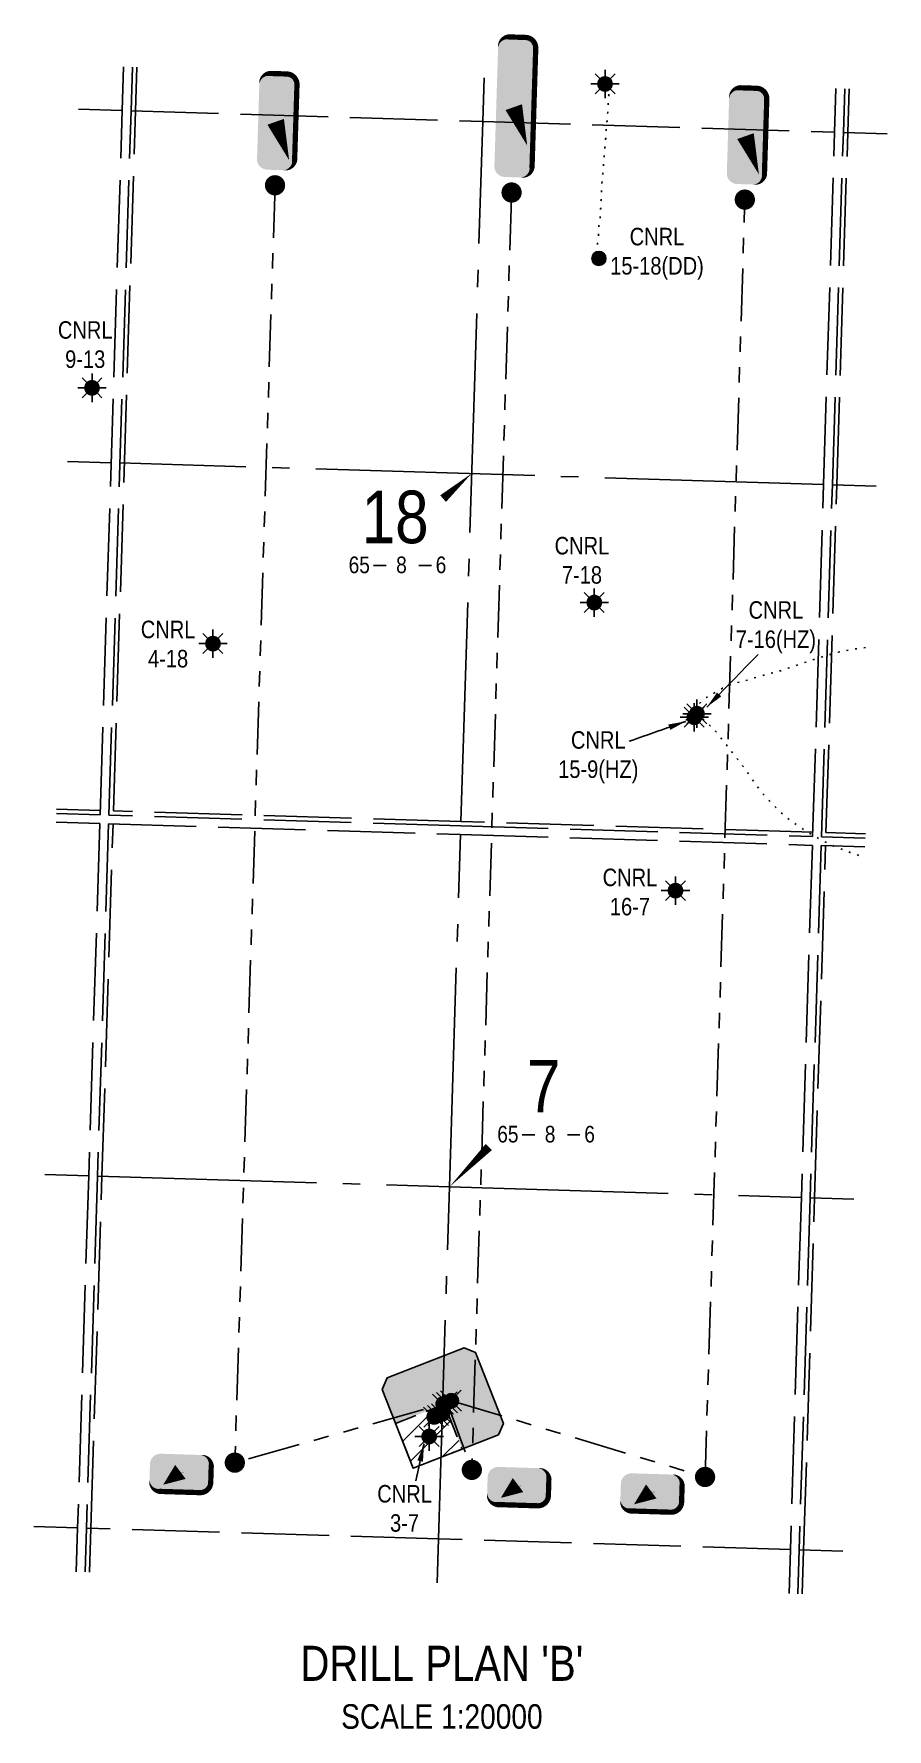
# Model space of a CAD drawing. Extents: x 357117 to 366258, y 6049523 to 6057149.
# Drawn here: x 364310 to 366258, y 6050744 to 6054614 of the extents above; entities that cross this region are included whole.
import ezdxf
from ezdxf.enums import TextEntityAlignment as Align

# ---------------------------------------------------------------- set-up
doc = ezdxf.new("R2018")
doc.units = 0
doc.header["$LTSCALE"] = 5
for name, pattern in [('foc-ACCESSROAD', [3.75, 2.5, -1.25]), ('foc-DOT', [1, 0.2, -0.8]), ('foc-DRILLPATH', [14.75, 6, -1.75, 1.75, -1.75, 1.75, -1.75]), ('foc-QUARTERLINE', [33, 25, -3, 2, -3]), ('foc-UNSURVEYED', [12.5, 10, -2.5])]:
    doc.linetypes.add(name, pattern=pattern)
for name, color, linetype in [('10', 1, 'Continuous'), ('9', 3, 'Continuous'), ('AS-DRILL', 8, 'foc-DOT'), ('C-WS', 13, 'foc-ACCESSROAD'), ('C-WS-S', 8, 'Continuous'), ('DETAIL-T', 7, 'Continuous'), ('F-WS-S', 8, 'Continuous'), ('L-BD', 7, 'Continuous'), ('L-MON', 1, 'Continuous'), ('L-QSEC', 8, 'foc-QUARTERLINE'), ('L-SECLBL', 7, 'Continuous'), ('L-USEC', 7, 'foc-UNSURVEYED'), ('P-PDRILLPATH', 12, 'foc-DRILLPATH'), ('P-PROPOSED', 10, 'Continuous'), ('P-PROPOSED-EXISTING-H', 59, 'Continuous'), ('P-PROPOSED-H', 21, 'Continuous')]:
    doc.layers.add(name, color=color, linetype=linetype)
doc.layers.add('T-TEXT', color=48, linetype='Continuous', lineweight=18)
doc.styles.add('80CG', font='ARIALN.TTF', dxfattribs={"height": 10})
doc.styles.add('80L', font='ARIALN.TTF', dxfattribs={"height": 10})
doc.styles.add('SIMPLEX', font='ARIALN.TTF')
doc.styles.get("Standard").update_dxf_attribs({"font": 'ARIALN.TTF'})
doc.dimstyles.new('Compass 5 000', dxfattribs={"dimscale": 5, "dimtxt": 9, "dimasz": 2, "dimexe": 0.2, "dimexo": 0.0625, "dimgap": 0.5, "dimtad": 0, "dimtih": 1, "dimtoh": 1, "dimzin": 0, "dimdsep": 46, "dimtxsty": '80CG', "dimcen": 0.1, "dimse1": 1, "dimse2": 1, "dimclrd": 256, "dimclrt": 256, "dimaunit": 1, "dimadec": 4, "dimazin": 0, "dimtfac": 0.06, "dimtofl": 0, "dimtmove": 0, "dimatfit": 1, "dimfxl": 0.2, "dimtolj": 1, "dimtzin": 0, "dimlwd": -1, "dimarcsym": 0})

# ---------------------------------------------------------------- blocks, each defined once
blk = doc.blocks.new('L-SECLBL')
at = {"layer": '9', "color": 7}
for p, q in [((-5.08, -27.83), (-12.29, -27.83)), ((20.7, -27.83), (13.5, -27.83))]:
    blk.add_line(p, q, dxfattribs=at)
at = {"layer": '10', "color": 2, "style": 'SIMPLEX'}
blk.add_attdef('SEC', text='', height=30, dxfattribs=at).set_placement((0, 0), align=Align.MIDDLE)
at = {"layer": '10', "color": 5, "style": '80L'}
blk.add_attdef('TWP', text='', height=9.5, dxfattribs=at).set_placement((-14.43, -27.37), align=Align.MIDDLE_RIGHT)
blk.add_attdef('RGE', text='', height=9.5, dxfattribs=at).set_placement((3.62, -27.37), align=Align.MIDDLE_CENTER)
blk.add_attdef('MER', text='', height=9.5, dxfattribs=at).set_placement((23.17, -27.37), align=Align.MIDDLE_LEFT)
blk = doc.blocks.new('GAS')
h = blk.add_hatch(color=255)
h.dxf.hatch_style = 1
edge = h.paths.add_edge_path()
edge.add_arc((0, 0), 0.9, 0, 360)
for p, q in [((-0.81, 0), (-1.62, 0)), ((-0.57, 0.57), (-1.14, 1.14)), ((0, 0.81), (0, 1.62)), ((0.57, 0.57), (1.14, 1.14)), ((1.62, 0), (0.81, 0)), ((-0.57, -0.57), (-1.14, -1.14)), ((0, -0.81), (0, -1.62)), ((1.14, -1.14), (0.57, -0.57))]:
    blk.add_line(p, q)
blk.add_circle((0, 0), 0.8)
blk = doc.blocks.new('WC')
at = {"layer": 'L-MON'}
h = blk.add_hatch(color=255, dxfattribs=at)
h.dxf.hatch_style = 1
edge = h.paths.add_edge_path()
edge.add_arc((0, 0), 0.9, 0, 360)
at = {"layer": 'L-MON', "color": 240, "flags": 128}
for points in [[(-0.62, 0.5), (-1.23, 1.12)], [(0.52, 0.61), (1.13, 1.21)], [(-1.18, -1.18), (-0.56, -0.57)], [(1.16, -1.18), (0.56, -0.57)]]:
    blk.add_lwpolyline(points, dxfattribs=at)
at = {"layer": 'L-MON', "color": 240}
for radius in [0.8, 0.373]:
    blk.add_circle((0, 0), radius, dxfattribs=at)
blk = doc.blocks.new('plbh')
at = {"layer": 'L-MON'}
h = blk.add_hatch(color=255, dxfattribs=at)
h.dxf.hatch_style = 1
edge = h.paths.add_edge_path()
edge.add_arc((0, 0), 1.16, 0, 360)
h = blk.add_hatch(color=256, dxfattribs=at)
h.dxf.hatch_style = 1
h.paths.add_polyline_path([(-0.96, 0, 1), (0.96, 0, 1)])
h.paths.add_polyline_path([(0.91, 0, -1), (-0.91, 0, -1)], flags=16)
h.paths.add_polyline_path([(0.45, 0, -1), (-0.45, 0, -1)], flags=0)
h = blk.add_hatch(color=256, dxfattribs=at)
h.dxf.hatch_style = 1
h.paths.add_polyline_path([(-0.45, 0, 1), (0.45, 0, 1)])
h.paths.add_polyline_path([(0.4, 0, -1), (-0.4, 0, -1)], flags=16)
at = {"layer": 'L-MON', "color": 240}
for radius in [0.96, 0.91, 0.45, 0.4]:
    blk.add_circle((0, 0), radius, dxfattribs=at)
blk = doc.blocks.new('*U74')
h = blk.add_hatch(color=254)
edge = h.paths.add_edge_path()
edge.add_line((-21.5, -11.5), (21.5, -11.5))
edge.add_arc((21.5, -5.5), 6, 270, 360)
edge.add_line((27.5, -5.5), (27.5, 4))
edge.add_arc((21.5, 4), 6, 0, 90)
edge.add_line((21.5, 10), (-21.5, 10))
edge.add_arc((-21.5, 4), 6, 90, 180)
edge.add_line((-27.5, 4), (-27.5, -5.5))
edge.add_arc((-21.5, -5.5), 6, 180, 270)
at = {"color": 1, "flags": 128}
blk.add_lwpolyline([(-21.5, -11.5, 3, 3, 0), (21.5, -11.5, 3, 3, 0.414214), (27.5, -5.5, 3, 3, 0), (27.5, 4, 3, 0, 0.414214), (21.5, 10, 0, 0, 0), (-21.5, 10, 0, 0, 0.414214), (-27.5, 4, 0, 0, 0), (-27.5, -5.5, 0, 3, 0.414214)], format="xyseb", close=True, dxfattribs=at)
blk.add_lwpolyline([(-21.68, -8.37, 0, 10, 0), (0, 0, 5, 5, 0)], format="xyseb", dxfattribs=at)
at = {"color": 1, "lineweight": 30, "flags": 104}
blk.add_attdef('ENTER_TEXT', text='', height=10, dxfattribs=at).set_placement((-0.35, 0), align=Align.MIDDLE_CENTER)
blk = doc.blocks.new('*U75')
h = blk.add_hatch(color=254)
edge = h.paths.add_edge_path()
edge.add_line((-34, -11.5), (34, -11.5))
edge.add_arc((34, -5.5), 6, 270, 360)
edge.add_line((40, -5.5), (40, 4))
edge.add_arc((34, 4), 6, 0, 90)
edge.add_line((34, 10), (-34, 10))
edge.add_arc((-34, 4), 6, 90, 180)
edge.add_line((-40, 4), (-40, -5.5))
edge.add_arc((-34, -5.5), 6, 180, 270)
at = {"color": 1, "flags": 128}
blk.add_lwpolyline([(-34, -11.5, 3, 3, 0), (34, -11.5, 3, 3, 0.414214), (40, -5.5, 3, 3, 0), (40, 4, 3, 0, 0.414214), (34, 10, 0, 0, 0), (-34, 10, 0, 0, 0.414214), (-40, 4, 0, 0, 0), (-40, -5.5, 0, 3, 0.414214)], format="xyseb", close=True, dxfattribs=at)
blk.add_lwpolyline([(-21.68, -8.37, 0, 10, 0), (0, 0, 5, 5, 0)], format="xyseb", dxfattribs=at)
at = {"color": 1, "lineweight": 30, "flags": 104}
blk.add_attdef('ENTER_TEXT', text='', height=10, dxfattribs=at).set_placement((-0.35, 0), align=Align.MIDDLE_CENTER)
blk = doc.blocks.new('*U78')
h = blk.add_hatch(color=254)
edge = h.paths.add_edge_path()
edge.add_line((-11.5, -11.5), (11.5, -11.5))
edge.add_arc((11.5, -5.5), 6, 270, 360)
edge.add_line((17.5, -5.5), (17.5, 4))
edge.add_arc((11.5, 4), 6, 0, 90)
edge.add_line((11.5, 10), (-11.5, 10))
edge.add_arc((-11.5, 4), 6, 90, 180)
edge.add_line((-17.5, 4), (-17.5, -5.5))
edge.add_arc((-11.5, -5.5), 6, 180, 270)
at = {"color": 1, "flags": 128}
blk.add_lwpolyline([(-11.5, -11.5, 3, 3, 0), (11.5, -11.5, 3, 3, 0.414214), (17.5, -5.5, 3, 3, 0), (17.5, 4, 3, 0, 0.414214), (11.5, 10, 0, 0, 0), (-11.5, 10, 0, 0, 0.414214), (-17.5, 4, 0, 0, 0), (-17.5, -5.5, 0, 3, 0.414214)], format="xyseb", close=True, dxfattribs=at)
blk.add_lwpolyline([(-9.62, -7.65, 0, 10, 0), (0, 0, 5, 5, 0)], format="xyseb", dxfattribs=at)
at = {"color": 1, "lineweight": 30, "flags": 104}
blk.add_attdef('ENTER_TEXT', text='', height=10, dxfattribs=at).set_placement((-0.35, 0), align=Align.MIDDLE_CENTER)

msp = doc.modelspace()

# ---------------------------------------------------------------- hatches: boundary and pattern name
at = {"layer": 'F-WS-S'}
h = msp.add_hatch(color=256, dxfattribs=at)
h.dxf.hatch_style = 1
edge = h.paths.add_edge_path()
edge.add_arc((365599.759, 6054101.388), 16, 0, 360)
at = {"layer": 'P-PROPOSED-EXISTING-H'}
h = msp.add_hatch(dxfattribs=at)
h.set_pattern_fill('ANSI31', color=256, scale=13.995461)
h.set_pattern_definition([(45, (-1137.283, 854.615), (-31.42070684, 31.42070684), [])])
h.paths.add_polyline_path([(365135.53, 6051441.779), (365247.175, 6051485.667), (365287.405, 6051383.326), (365175.761, 6051339.438)])
at = {"layer": 'P-PROPOSED-H'}
h = msp.add_hatch(color=256, dxfattribs=at)
h.dxf.hatch_style = 1
h.paths.add_polyline_path([(365116.255, 6051545.483), (365104.958, 6051519.553), (365135.53, 6051441.779), (365247.175, 6051485.667), (365287.405, 6051383.326), (365370.389, 6051415.946), (365381.685, 6051441.877), (365318.2, 6051603.378), (365292.269, 6051614.674)])

# ---------------------------------------------------------------- linework, layer by layer
at = {"layer": 'AS-DRILL', "ltscale": 4, "flags": 128}
for points in [[(365613.759, 6054499.675), (365613.922, 6054499.76), (365614.805, 6054500.193), (365615.241, 6054500.369), (365615.494, 6054500.441), (365616.152, 6054500.691), (365616.636, 6054500.826), (365617.136, 6054500.82), (365617.639, 6054500.915), (365618.183, 6054501.028), (365618.743, 6054501.01), (365619.275, 6054501.084), (365619.838, 6054501.176), (365621.254, 6054501.342), (365621.797, 6054501.405), (365622.319, 6054501.479), (365622.732, 6054501.566), (365623.203, 6054501.581), (365623.713, 6054501.575), (365624.085, 6054501.624), (365624.385, 6054501.645), (365624.664, 6054501.606), (365624.893, 6054501.579), (365625.202, 6054501.519), (365625.421, 6054501.502), (365625.553, 6054501.538), (365625.714, 6054501.593), (365625.876, 6054501.658), (365626.049, 6054501.733), (365626.202, 6054501.818), (365626.265, 6054501.936), (365626.238, 6054502.017), (365626.27, 6054502.076), (365626.302, 6054502.145), (365626.245, 6054502.247), (365626.173, 6054502.199), (365626.112, 6054502.141), (365626.071, 6054502.122), (365626.04, 6054502.093), (365625.893, 6054501.878), (365625.692, 6054501.514), (365625.436, 6054501.011), (365625.166, 6054500.38), (365624.912, 6054499.607), (365624.643, 6054498.685), (365624.4, 6054497.632), (365624.193, 6054496.458), (365624.013, 6054495.163), (365623.829, 6054493.748), (365623.673, 6054492.292), (365623.585, 6054490.744), (365623.505, 6054489.146), (365623.413, 6054487.488), (365623.308, 6054485.73), (365623.17, 6054483.854), (365622.978, 6054481.879), (365622.783, 6054479.804), (365622.576, 6054477.659), (365622.346, 6054475.415), (365622.103, 6054473.082), (365621.867, 6054470.648), (365621.63, 6054468.164), (365621.45, 6054465.609), (365621.347, 6054462.96), (365621.295, 6054460.311), (365621.273, 6054457.68), (365621.222, 6054455.101), (365621.163, 6054452.571), (365621.063, 6054450.003), (365620.943, 6054447.445), (365620.855, 6054444.927), (365620.736, 6054442.4), (365620.537, 6054439.894), (365620.269, 6054437.392), (365620.022, 6054434.918), (365619.785, 6054432.454), (365619.558, 6054429.98), (365619.321, 6054427.536), (365619.106, 6054425.122), (365618.931, 6054422.736), (365618.799, 6054420.419), (365618.647, 6054418.103), (365618.435, 6054415.808), (365618.183, 6054413.515), (365617.901, 6054411.203), (365617.608, 6054408.861), (365617.313, 6054406.459), (365617.027, 6054404.027), (365616.739, 6054401.544), (365616.462, 6054399.082), (365616.246, 6054396.637), (365616.071, 6054394.222), (365615.938, 6054391.885), (365615.825, 6054389.557), (365615.703, 6054387.26), (365615.581, 6054384.932), (365615.446, 6054382.555), (365615.344, 6054380.237), (365615.295, 6054378.008), (365615.266, 6054375.798), (365615.176, 6054373.56), (365615.047, 6054371.372), (365614.912, 6054369.266), (365614.766, 6054367.149), (365614.6, 6054365.033), (365614.411, 6054362.838), (365614.2, 6054360.573), (365613.938, 6054358.261), (365613.656, 6054355.948), (365613.444, 6054353.664), (365613.283, 6054351.388), (365613.141, 6054349.071), (365612.978, 6054346.735), (365612.793, 6054344.35), (365612.588, 6054341.935), (365612.363, 6054339.521), (365612.117, 6054337.087), (365611.849, 6054334.594), (365611.601, 6054332.101), (365611.382, 6054329.576), (365611.204, 6054327.081), (365611.026, 6054324.595), (365610.83, 6054322.15), (365610.615, 6054319.736), (365610.398, 6054317.281), (365610.159, 6054314.767), (365609.899, 6054312.204), (365609.659, 6054309.62), (365609.43, 6054307.096), (365609.202, 6054304.592), (365608.975, 6054302.138), (365608.748, 6054299.684), (365608.579, 6054297.158), (365608.419, 6054294.592), (365608.238, 6054291.996), (365608.008, 6054289.412), (365607.767, 6054286.828), (365607.536, 6054284.234), (365607.306, 6054281.67), (365607.088, 6054279.176), (365606.91, 6054276.68), (365606.742, 6054274.184), (365606.544, 6054271.699), (365606.366, 6054269.203), (365606.209, 6054266.707), (365606.085, 6054264.35), (365605.968, 6054261.892), (365605.835, 6054259.535), (365605.713, 6054257.228), (365605.581, 6054254.941), (365605.451, 6054252.694), (365605.373, 6054250.515), (365605.335, 6054248.325), (365605.287, 6054246.156), (365605.189, 6054243.978), (365605.03, 6054241.762), (365604.85, 6054239.526), (365604.698, 6054237.21), (365604.594, 6054234.832), (365604.518, 6054232.423), (365604.453, 6054230.014), (365604.397, 6054227.584), (365604.362, 6054225.164), (365604.307, 6054222.765), (365604.224, 6054220.426), (365604.102, 6054218.109), (365603.951, 6054215.843), (365603.75, 6054213.568), (365603.508, 6054211.254), (365603.236, 6054208.952), (365602.994, 6054206.648), (365602.914, 6054204.409), (365602.975, 6054202.196), (365603.046, 6054200.003), (365603.028, 6054197.813), (365602.83, 6054195.638), (365602.442, 6054193.449), (365601.974, 6054191.282), (365601.508, 6054189.186), (365601.11, 6054186.997), (365600.81, 6054184.766), (365600.598, 6054182.471), (365600.406, 6054180.166), (365600.196, 6054177.911), (365599.956, 6054175.668), (365599.717, 6054173.474), (365599.521, 6054171.339), (365599.394, 6054169.202), (365599.316, 6054167.024), (365599.238, 6054164.845), (365599.139, 6054162.627), (365599.04, 6054160.429), (365598.944, 6054158.311), (365598.84, 6054156.263), (365598.707, 6054154.246), (365598.565, 6054152.24), (365598.424, 6054150.293), (365598.263, 6054148.337), (365598.039, 6054146.303), (365597.776, 6054144.301), (365597.503, 6054142.278), (365597.279, 6054140.214), (365597.082, 6054138.089), (365596.885, 6054135.934), (365596.698, 6054133.799), (365596.594, 6054131.741), (365596.573, 6054129.781), (365596.574, 6054127.9), (365596.578, 6054126.099), (365596.625, 6054124.397), (365596.694, 6054122.754), (365596.825, 6054121.179), (365596.919, 6054119.695), (365596.945, 6054118.304), (365596.914, 6054116.994), (365596.826, 6054115.776), (365596.731, 6054114.639), (365596.66, 6054113.64), (365596.596, 6054112.552), (365596.557, 6054111.623), (365596.569, 6054110.732), (365596.583, 6054109.911), (365596.61, 6054109.16), (365596.679, 6054108.477), (365596.76, 6054107.864), (365596.852, 6054107.291), (365596.928, 6054106.839), (365596.945, 6054106.748), (365597.038, 6054106.225), (365597.143, 6054105.721), (365597.268, 6054105.257), (365597.396, 6054104.863), (365597.505, 6054104.52), (365597.595, 6054104.197), (365597.685, 6054103.874), (365597.766, 6054103.561), (365597.847, 6054103.268), (365597.918, 6054102.996), (365597.98, 6054102.734), (365598.052, 6054102.481), (365598.125, 6054102.249), (365598.208, 6054102.026), (365598.302, 6054101.833), (365598.396, 6054101.64), (365598.461, 6054101.488), (365598.497, 6054101.337), (365598.659, 6054101.092), (365598.809, 6054101.097), (365598.991, 6054101.152), (365599.172, 6054101.186), (365599.293, 6054101.202), (365599.334, 6054101.231), (365599.385, 6054101.259), (365599.415, 6054101.258), (365599.435, 6054101.268), (365600.01, 6054101.42), (365599.759, 6054101.388)], [(365823.554, 6053061.906), (365823.212, 6053061.547), (365822.768, 6053061.09), (365821.865, 6053060.048), (365821.418, 6053059.502), (365820.932, 6053058.686), (365821.012, 6053058.664), (365821.216, 6053059.438), (365821.751, 6053061.522), (365822.383, 6053063.513), (365822.823, 6053065.741), (365822.693, 6053068.956), (365822.146, 6053070.664), (365821.401, 6053071.808), (365820.008, 6053073.672), (365819.47, 6053074.369), (365818.652, 6053075.415), (365817.911, 6053076.349), (365816.806, 6053077.824), (365816.441, 6053078.296), (365816.27, 6053078.291), (365816.258, 6053077.881), (365816.376, 6053077.187), (365816.454, 6053076.484), (365816.622, 6053075.769), (365816.875, 6053075.551), (365816.803, 6053074.833), (365816.672, 6053073.526), (365816.636, 6053072.036), (365816.267, 6053071.128), (365816.092, 6053071.293), (365816.141, 6053071.582), (365816.445, 6053072.012), (365817.21, 6053072.819), (365818.408, 6053074.022), (365819.521, 6053074.738), (365819.927, 6053075.246), (365819.873, 6053076.078), (365820.009, 6053076.594), (365820.774, 6053077.69), (365822.244, 6053079.605), (365822.847, 6053080.327), (365823.439, 6053080.719), (365824.123, 6053080.828), (365824.613, 6053080.812), (365824.719, 6053080.699), (365824.486, 6053080.606), (365824.201, 6053080.775), (365823.879, 6053081.015), (365823.309, 6053081.353), (365822.967, 6053081.294), (365823.123, 6053081.489), (365823.454, 6053082.159), (365823.491, 6053082.048), (365823.361, 6053081.422), (365823.559, 6053080.705), (365824.04, 6053080.41), (365824.48, 6053080.416), (365824.649, 6053080.701), (365824.984, 6053081.171), (365825.779, 6053081.947), (365825.892, 6053082.053), (365825.902, 6053082.063), (365825.922, 6053082.062), (365825.951, 6053082.031), (365826.278, 6053082.251), (365827.041, 6053082.968), (365828.188, 6053084.133), (365829.666, 6053085.657), (365831.462, 6053087.412), (365833.583, 6053089.357), (365835.982, 6053091.534), (365838.689, 6053093.951), (365841.84, 6053096.504), (365845.361, 6053099.055), (365849.242, 6053101.606), (365853.39, 6053104.048), (365857.573, 6053106.329), (365862.021, 6053108.761), (365866.744, 6053111.356), (365871.802, 6053114.109), (365876.946, 6053117.041), (365882.376, 6053120.173), (365888.185, 6053123.254), (365894.467, 6053126.12), (365901.166, 6053128.572), (365908.175, 6053130.665), (365915.331, 6053132.673), (365922.767, 6053134.673), (365930.443, 6053136.685), (365938.293, 6053138.801), (365946.309, 6053141.113), (365954.258, 6053143.547), (365962.298, 6053145.987), (365970.438, 6053148.425), (365978.865, 6053150.774), (365987.519, 6053153.025), (365996.407, 6053155.38), (366005.215, 6053157.747), (366014.136, 6053160.23), (366023.195, 6053162.94), (366032.33, 6053165.837), (366037.799, 6053167.647), (366046.819, 6053170.738), (366054.75, 6053173.542), (366063.865, 6053176.77), (366072.807, 6053179.903), (366081.788, 6053183.015), (366090.787, 6053186.036), (366100.075, 6053189.069), (366109.342, 6053192.022), (366117.484, 6053194.549), (366118.414, 6053194.831), (366127.69, 6053197.473), (366137.05, 6053199.893), (366146.274, 6053202.107), (366155.582, 6053204.158), (366165.037, 6053206.095), (366174.498, 6053207.931), (366183.854, 6053209.58), (366193.425, 6053211.053), (366202.86, 6053212.36), (366212.472, 6053213.561), (366221.431, 6053214.554)], [(365817.616, 6053053.851), (365817.056, 6053053.828), (365816.294, 6053053.802), (365815.163, 6053053.777), (365813.148, 6053053.02), (365811.151, 6053051.841), (365809.358, 6053050.807), (365807.15, 6053050.255), (365804.918, 6053049.904), (365803.474, 6053048.839), (365802.615, 6053047.915), (365801.534, 6053047.289), (365800.074, 6053046.984), (365798.802, 6053047.264), (365798.674, 6053047.638), (365800.411, 6053048.174), (365801.097, 6053048.353), (365801.894, 6053048.548), (365802.025, 6053048.574), (365803.649, 6053049.014), (365805.219, 6053049.635), (365806.723, 6053050.378), (365808.131, 6053051.255), (365809.414, 6053052.306), (365810.597, 6053053.349), (365811.533, 6053054.151), (365812.152, 6053054.761), (365812.641, 6053055.357), (365813.12, 6053056.272), (365813.37, 6053056.925), (365813.485, 6053057.391), (365813.664, 6053057.996), (365813.909, 6053058.489), (365814.127, 6053058.742), (365814.635, 6053059.297), (365815.147, 6053060.021), (365815.739, 6053061.023), (365816.034, 6053061.514), (365816.216, 6053061.888), (365816.179, 6053061.99), (365816.067, 6053061.923), (365816.1, 6053062.032), (365816.269, 6053062.317), (365816.798, 6053062.901), (365817.477, 6053063.5), (365817.841, 6053063.949), (365818.215, 6053064.378), (365818.636, 6053064.745), (365819.078, 6053065.111), (365819.467, 6053065.409), (365819.755, 6053065.67), (365819.973, 6053065.913), (365820.079, 6053066.11), (365820.133, 6053066.219), (365820.162, 6053066.188), (365820.009, 6053066.102), (365819.748, 6053066.071), (365819.489, 6053066.109), (365819.239, 6053066.116), (365818.978, 6053066.084), (365818.698, 6053066.093), (365818.43, 6053066.162), (365818.222, 6053066.238), (365818.168, 6053066.42), (365818.207, 6053066.719), (365818.273, 6053066.907), (365818.361, 6053066.834), (365818.518, 6053066.729), (365818.729, 6053066.773), (365818.879, 6053066.758), (365818.915, 6053066.617), (365818.94, 6053066.466), (365819.016, 6053066.344), (365819.152, 6053066.219), (365819.288, 6053066.085), (365819.375, 6053065.992), (365819.444, 6053065.95), (365819.523, 6053065.907), (365819.612, 6053065.885), (365819.802, 6053065.869), (365820.048, 6053065.751), (365820.169, 6053065.467), (365820.168, 6053065.087), (365820.136, 6053064.718), (365820.149, 6053064.487), (365820.194, 6053064.346), (365820.27, 6053064.213), (365820.368, 6053064.13), (365820.457, 6053064.107), (365820.599, 6053064.173), (365820.906, 6053064.394), (365820.979, 6053064.491), (365820.99, 6053064.501), (365821.051, 6053064.549), (365821.101, 6053064.528), (365821.158, 6053064.456), (365821.368, 6053064.109), (365821.759, 6053063.497), (365822.345, 6053062.718), (365823.208, 6053061.831), (365824.417, 6053060.833), (365825.933, 6053059.705), (365827.693, 6053058.389), (365829.626, 6053056.859), (365831.812, 6053055.08), (365834.288, 6053052.991), (365836.837, 6053050.681), (365839.528, 6053048.096), (365842.49, 6053045.232), (365845.862, 6053042.026), (365849.643, 6053038.476), (365853.815, 6053034.625), (365858.265, 6053030.374), (365862.859, 6053025.619), (365867.401, 6053020.465), (365871.9, 6053014.902), (365876.401, 6053009.089), (365881.008, 6053003.143), (365885.858, 6052996.969), (365890.846, 6052990.69), (365895.821, 6052984.372), (365900.872, 6052977.892), (365906.153, 6052971.114), (365911.494, 6052964.305), (365916.932, 6052957.422), (365922.503, 6052950.295), (365927.952, 6052943.122), (365933.377, 6052935.809), (365938.921, 6052928.133), (365942.417, 6052923.142), (365947.748, 6052915.362), (365953.014, 6052907.765), (365953.148, 6052907.58), (365958.67, 6052899.834), (365964.342, 6052892.124), (365970.208, 6052884.518), (365976.29, 6052877.105), (365982.598, 6052869.875), (365989.001, 6052862.802), (365995.588, 6052855.844), (366002.319, 6052849.031), (366009.183, 6052842.294), (366015.704, 6052836.148), (366016.181, 6052835.703), (366023.376, 6052829.336), (366030.779, 6052823.212), (366038.4, 6052817.332), (366046.198, 6052811.687), (366054.09, 6052806.198), (366062.067, 6052800.827), (366070.15, 6052795.643), (366078.325, 6052790.566), (366086.545, 6052785.608), (366094.88, 6052780.816), (366103.31, 6052776.201), (366111.893, 6052771.672), (366120.483, 6052767.332), (366129.168, 6052763.19), (366137.96, 6052759.284), (366146.861, 6052755.625), (366155.785, 6052752.086), (366164.802, 6052748.633), (366173.87, 6052745.229), (366182.941, 6052741.915), (366192.067, 6052738.739), (366201.18, 6052735.504), (366206.468, 6052733.573)]]:
    msp.add_lwpolyline(points, dxfattribs=at)
at = {"layer": 'C-WS', "ltscale": 4, "flags": 128}
msp.add_lwpolyline([(365135.53, 6051441.779), (365247.175, 6051485.667), (365287.405, 6051383.326), (365175.761, 6051339.438), (365135.53, 6051441.779)], dxfattribs=at)
at = {"layer": 'F-WS-S'}
msp.add_circle((365599.759, 6054101.388), 16, dxfattribs=at)
at = {"layer": 'L-BD', "ltscale": 4, "flags": 128}
for points in [[(365309.561, 6053610.65, 0, 19.994, 0), (365243.978, 6053553.037, 0, 0, 0)], [(365258.533, 6051981.785, 0, 19.994, 0), (365348.557, 6052072.907, 0, 0, 0)]]:
    msp.add_lwpolyline(points, format="xyseb", dxfattribs=at)
at = {"layer": 'L-QSEC', "ltscale": 4, "flags": 128}
for points in [[(365334.699, 6054413.881), (365337.828, 6054513.793)], [(365284.665, 6052816.053), (365334.699, 6054413.881)], [(364486.133, 6053635.026), (364386.202, 6053638.07)], [(366112.809, 6053585.469), (364506.237, 6053634.413)], [(366232.857, 6053581.812), (366132.914, 6053584.857)], [(365258.552, 6051981.954), (365283.721, 6052785.903)], [(364334.95, 6052010.071), (364434.872, 6052007.029)], [(364454.973, 6052006.417), (365258.538, 6051981.955)], [(365233.384, 6051178.025), (365258.552, 6051981.954)], [(365258.552, 6051981.954), (366062.124, 6051957.491)], [(366082.225, 6051956.879), (366182.147, 6051953.838)], [(365233.384, 6051178.025), (365230.257, 6051078.106)]]:
    msp.add_lwpolyline(points, dxfattribs=at)
at = {"layer": 'L-USEC', "ltscale": 4, "flags": 128}
for points in [[(364511.451, 6054438.966), (364514.598, 6054538.884)], [(364531.555, 6054438.333), (364534.702, 6054538.251)], [(364541.601, 6054438.047), (364544.747, 6054537.965)], [(366137.843, 6054389.408), (366140.954, 6054489.314)], [(366157.947, 6054388.782), (366161.059, 6054488.702)], [(366167.994, 6054388.489), (366171.106, 6054488.395)], [(364511.451, 6054438.966), (364411.536, 6054442.209)], [(364460.813, 6052831.091), (364511.445, 6054438.996)], [(364480.917, 6052830.475), (364531.549, 6054438.363)], [(364491.285, 6052840.22), (364541.601, 6054438.047)], [(364531.555, 6054438.353), (365334.699, 6054413.881)], [(365334.699, 6054413.881), (366137.843, 6054389.408)], [(366112.809, 6053585.469), (366137.843, 6054389.408)], [(366132.913, 6053584.843), (366157.947, 6054388.782)], [(366142.961, 6053584.551), (366167.994, 6054388.489)], [(366157.947, 6054388.795), (366257.868, 6054385.75)], [(366087.778, 6052781.531), (366112.809, 6053585.469)], [(366107.882, 6052780.922), (366132.913, 6053584.843)], [(366118.242, 6052790.662), (366142.961, 6053584.551)], [(364460.837, 6052831.09), (364360.881, 6052834.335)], [(364361.198, 6052844.381), (364461.135, 6052841.138)], [(365284.333, 6052806.004), (364480.917, 6052830.475)], [(365284.665, 6052816.053), (364491.285, 6052840.22)], [(364460.185, 6052810.987), (364360.248, 6052814.231)], [(364460.185, 6052810.987), (364434.872, 6052007.05)], [(364480.286, 6052810.355), (364454.973, 6052006.417)], [(364465.024, 6052006.131), (364490.336, 6052810.068)], [(364480.286, 6052810.374), (365283.721, 6052785.903)], [(365283.721, 6052785.903), (366087.152, 6052761.43)], [(365284.333, 6052806.004), (366087.764, 6052781.531)], [(366088.091, 6052791.58), (365284.665, 6052816.053)], [(366208.159, 6052787.924), (366118.242, 6052790.662)], [(366087.152, 6052761.43), (366062.124, 6051957.491)], [(366107.253, 6052760.804), (366082.225, 6051956.866)], [(366092.275, 6051956.573), (366117.304, 6052760.512)], [(366107.253, 6052760.818), (366207.221, 6052757.773)], [(366207.846, 6052777.877), (366107.882, 6052780.922)], [(364434.872, 6052007.05), (364409.565, 6051203.11)], [(364454.973, 6052006.417), (364429.665, 6051202.477)], [(364439.717, 6051202.192), (364465.024, 6052006.131)], [(366062.124, 6051957.491), (366037.1, 6051153.552)], [(366082.225, 6051956.866), (366057.201, 6051152.927)], [(366067.252, 6051152.634), (366092.275, 6051956.573)], [(364409.565, 6051203.11), (364309.646, 6051206.153)], [(364409.565, 6051203.11), (364406.419, 6051103.192)], [(364429.665, 6051202.477), (364426.521, 6051102.58)], [(365233.384, 6051178.025), (364429.666, 6051202.498)], [(364436.571, 6051102.274), (364439.717, 6051202.192)], [(366037.1, 6051153.552), (365233.384, 6051178.025)], [(366033.99, 6051053.633), (366037.1, 6051153.552)], [(366054.092, 6051053.021), (366057.201, 6051152.927)], [(366157.123, 6051149.898), (366057.202, 6051152.94)], [(366067.252, 6051152.634), (366064.142, 6051052.715)]]:
    msp.add_lwpolyline(points, dxfattribs=at)
at = {"layer": 'P-PDRILLPATH', "ltscale": 4, "flags": 128}
for points in [[(364860.251, 6054268.315), (364768.436, 6051352.205), (365244.293, 6051486.136)], [(365253.606, 6051489.792), (365309.654, 6051335.725), (365400.442, 6054251.855)], [(365262.901, 6051493.449), (365842.234, 6051319.508), (365933.022, 6054235.627)]]:
    msp.add_lwpolyline(points, dxfattribs=at)
at = {"layer": 'P-PROPOSED', "flags": 128}
msp.add_lwpolyline([(365104.958, 6051519.553), (365116.255, 6051545.483), (365292.269, 6051614.674), (365318.2, 6051603.378), (365381.685, 6051441.877), (365370.389, 6051415.946), (365175.761, 6051339.438)], close=True, dxfattribs=at)

# ---------------------------------------------------------------- block references
at = {"layer": 'C-WS-S', "xscale": 19.99351619999995, "yscale": 19.99351619999995, "zscale": 19.99351619999995}
for p in [(364718.565, 6053221.957), (365774.655, 6052657.992), (365212.244, 6051411.906)]:
    msp.add_blockref('GAS', p, dxfattribs=at)
at = {"layer": 'F-WS-S'}
for p, xscale, yscale, zscale in [((365613.759, 6054499.675), 19.99999999999989, 19.99999999999989, 19.99999999999989), ((364442.345, 6053805.897), 19.99351619999995, 19.99351619999995, 19.99351619999995), ((365589.286, 6053315.746), 19.99351619999995, 19.99351619999995, 19.99351619999995), ((365823.554, 6053061.906), 19.99999999999989, 19.99999999999989, 19.99999999999989), ((365817.616, 6053053.851), 19.99999999999989, 19.99999999999989, 19.99999999999989)]:
    msp.add_blockref('GAS', p, dxfattribs=dict(at, xscale=xscale, yscale=yscale, zscale=zscale))
at = {"layer": 'L-MON', "xscale": 19.99351619999995, "yscale": 19.99351619999995, "zscale": 19.99351619999995}
for name, p in [('plbh', (364860.251, 6054268.315)), ('plbh', (365400.442, 6054251.855)), ('plbh', (365933.022, 6054235.627)), ('WC', (365244.293, 6051486.136)), ('WC', (365253.597, 6051489.793)), ('WC', (365262.901, 6051493.449)), ('WC', (365223.695, 6051456.559)), ('WC', (365232.999, 6051460.215)), ('WC', (365242.303, 6051463.872)), ('plbh', (364768.436, 6051352.205)), ('plbh', (365309.654, 6051335.725)), ('plbh', (365842.234, 6051319.508))]:
    msp.add_blockref(name, p, dxfattribs=at)
at = {"layer": 'L-SECLBL', "xscale": 3.998703239999988, "yscale": 3.998703239999988, "zscale": 3.998703239999988}
for p, values in [((365134.48, 6053511.255), {'SEC': '18', 'TWP': '65', 'RGE': '8', 'MER': '6'}), ((365473.832, 6052211.603), {'SEC': '7', 'TWP': '65', 'RGE': '8', 'MER': '6'})]:
    msp.add_blockref('L-SECLBL', p, dxfattribs=at).add_auto_attribs(values)
at = {"layer": 'T-TEXT', "xscale": 3.997421175767176, "yscale": 3.997421175767176, "zscale": 3.997421175767176, "rotation": 88.2163888888889}
for name, p in [('*U75', (365405.374, 6054446.683)), ('*U74', (364861.742, 6054413.257)), ('*U74', (365934.513, 6054380.569))]:
    msp.add_blockref(name, p, dxfattribs=at)
at = {"layer": 'T-TEXT'}
ref = msp.add_blockref('*U78', (364644.2, 6051331.093), dxfattribs=dict(at, xscale=3.997421175767176, yscale=3.997421175767176, zscale=3.997421175767176, rotation=358.2163888888889))
lines = msp.add_mtext('I.C.P.', dxfattribs={"layer": '0', "color": 1, "insert": (364644.2, 6051331.093), "char_height": 2.5, "attachment_point": 1, "rotation": 358.216389})
ref.add_attrib('ENTER_TEXT', '', (364644.2, 6051331.093), dxfattribs={"flags": 44}).embed_mtext(lines)
ref = msp.add_blockref('*U78', (365415.177, 6051301.032), dxfattribs=dict(at, xscale=3.997421175767176, yscale=3.997421175767176, zscale=3.997421175767176, rotation=358.2163888888889))
lines = msp.add_mtext('I.C.P.', dxfattribs={"layer": '0', "color": 1, "insert": (365415.177, 6051301.032), "char_height": 2.5, "attachment_point": 1, "rotation": 358.216389})
ref.add_attrib('ENTER_TEXT', '', (365415.177, 6051301.032), dxfattribs={"flags": 44}).embed_mtext(lines)
ref = msp.add_blockref('*U78', (365719.398, 6051286.425), dxfattribs=dict(at, xscale=3.997421175767176, yscale=3.997421175767176, zscale=3.997421175767176, rotation=358.2163888888889))
lines = msp.add_mtext('I.C.P.', dxfattribs={"layer": '0', "color": 1, "insert": (365719.398, 6051286.425), "char_height": 2.5, "attachment_point": 1, "rotation": 358.216389})
ref.add_attrib('ENTER_TEXT', '', (365719.398, 6051286.425), dxfattribs={"flags": 44}).embed_mtext(lines)

# ---------------------------------------------------------------- texts
at = {"layer": 'DETAIL-T', "color": 3, "insert": (364789.594, 6050934.065), "char_height": 80, "width": 903.33679, "attachment_point": 1, "style": '80CG'}
msp.add_mtext("\\pxqc;DRILL PLAN 'B'\\P{\\H0.7x;SCALE 1:20000}", dxfattribs=at)
at = {"layer": 'F-WS-S', "char_height": 40, "attachment_point": 1, "style": '80L'}
for s, width, insert in [('\\pxqc;CNRL\\P15-18(DD)', 52.86262, (365706.009, 6054171.21)), ('\\pxqc;CNRL\\P9-13', 52.86262, (364400.376, 6053958.061)), ('\\pxqc;CNRL\\P7-18', 52.86262, (365534.562, 6053465.569)), ('\\pxqc;CNRL\\P7-16(HZ)', 52.86262, (365977.527, 6053318.787)), ('\\pxqc;CNRL\\P4-18', 52.86262, (364589.65, 6053274.401)), ('\\pxqc;CNRL\\P15-9(HZ)', 52.86262, (365571.903, 6053022.06)), ('\\pxqc;CNRL\\P16-7', 52.86262, (365644.278, 6052708.246)), ('\\pxqc;CNRL\\P3-7', 151.0583, (365080.499, 6051301.147))]:
    msp.add_mtext_dynamic_manual_height_columns(s, width=width, gutter_width=50, heights=[0], dxfattribs=dict(at, insert=insert))

# ---------------------------------------------------------------- leaders
at = {"layer": 'F-WS-S', "path_type": 1}
for points, override in [([(365846.443, 6053077.28), (365963.165, 6053197.246)], {"dimasz": 8}), ([(365798.275, 6053044.467), (365669.089, 6052999.115)], {"dimasz": 8}), ([(365200.456, 6051394.787), (365181.4, 6051310.532)], {"dimasz": 8, "dimgap": 0.5, "dimtad": 0})]:
    msp.add_leader(points, dimstyle='Compass 5 000', override=override, dxfattribs=at)

doc.saveas('drawing.dxf')
